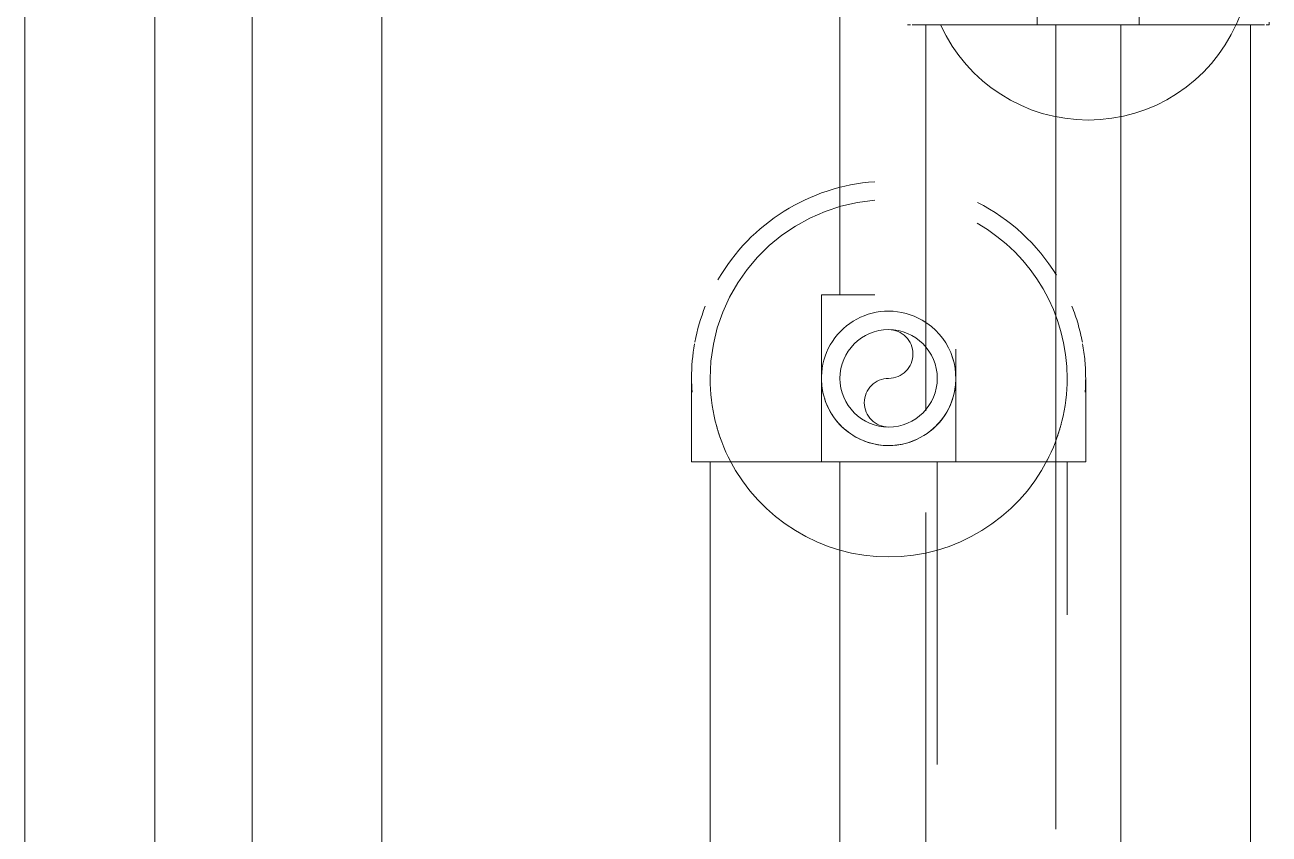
# Model space of a CAD drawing. Header units: metres. Extents: x 32 to 132, y -29 to 44.
# Drawn here: x 121.4837 to 121.7271, y -8.8228 to -8.6646 of the extents above; entities that cross this region are included whole.
import ezdxf

# ---------------------------------------------------------------- set-up
doc = ezdxf.new("R2010")
doc.units = ezdxf.units.M
doc.header["$LTSCALE"] = 100
doc.linetypes.add('HIDDEN JT', pattern=[0.0016, 0.001, -0.0006000000000000001])
doc.layers.add('A-DETL', color=7, linetype='Continuous', lineweight=9, true_color=0x00a600)
doc.layers.add('P-PIPE', color=7, linetype='Continuous', lineweight=18)

# ---------------------------------------------------------------- blocks, each defined once
blk = doc.blocks.new('Elbow - Welded - REFRIGERACION-V73-NIVEL 04')
at = {"layer": 'A-DETL', "color": 11, "linetype": 'HIDDEN JT', "true_color": 0xff8080, "flags": 128}
for points in [[(76.45332799642331, -8.513014826991057), (76.45319281721733, -8.513014826991057), (76.45303742550608, -8.513014826991057), (76.45286206988315, -8.513014826991057), (76.45266703088015, -8.513014826991057)], [(76.45281135419462, -8.532957795741057), (76.45299205148496, -8.532957795741057), (76.45315285745237, -8.532957795741057), (76.4532935148416, -8.532957795741057)]]:
    blk.add_lwpolyline(points, dxfattribs=at)
at = {"layer": 'P-PIPE', "color": 11, "true_color": 0xff8080, "flags": 128}
for points in [[(76.45370480128906, -8.513014826991057), (76.45369428550379, -8.513014826991057), (76.45366275497095, -8.513014826991057), (76.45361026013269, -8.513014826991057), (76.45353688496954, -8.513014826991057), (76.45344274686612, -8.513014826991057), (76.45332799642331, -8.513014826991057), (76.45319281721733, -8.513014826991057), (76.45303742550608, -8.513014826991057), (76.45286206988315, -8.513014826991057), (76.45266703088015, -8.513014826991057), (76.45245262051785, -8.513014826991057), (76.4522191818071, -8.513014826991057), (76.45196708820002, -8.513014826991057), (76.45169674299265, -8.513014826991057), (76.4514085786796, -8.513014826991057), (76.45110305626234, -8.513014826991057), (76.45078066451156, -8.513014826991057), (76.45044191918525, -8.513014826991057), (76.4500873622037, -8.513014826991057), (76.44971756078245, -8.513014826991057), (76.44933310652488, -8.513014826991057), (76.44893461447579, -8.513014826991057), (76.44852272213744, -8.513014826991057), (76.44809808844973, -8.513014826991057), (76.44766139273594, -8.513014826991057), (76.44721333361609, -8.513014826991057), (76.44675462788918, -8.513014826991057), (76.44628600938651, -8.513014826991057), (76.44580822779773, -8.513014826991057), (76.44532204747145, -8.513014826991057), (76.4448282461925, -8.513014826991057), (76.44432761393757, -8.513014826991057), (76.44382095161147, -8.513014826991057), (76.44330906976585, -8.513014826991057), (76.44279278730247, -8.513014826991057), (76.44227293016311, -8.513014826991057), (76.44175033000833, -8.513014826991057), (76.44122582288689, -8.513014826991057), (76.44070024789828, -8.513014826991057), (76.44055831691406, -8.513014826991057)], [(76.44055831691406, -8.532957795741057), (76.44108403607112, -8.532957795741057), (76.44160891418966, -8.532957795741057), (76.44213211157668, -8.532957795741057), (76.44265279122797, -8.532957795741057), (76.44317012016715, -8.532957795741057), (76.4436832707783, -8.532957795741057), (76.44419142212985, -8.532957795741057), (76.44469376128811, -8.532957795741057), (76.44518948461753, -8.532957795741057), (76.44567779906657, -8.532957795741057), (76.44615792343625, -8.532957795741057), (76.44662908963002, -8.532957795741057), (76.44709054388248, -8.532957795741057), (76.44754154796524, -8.532957795741057), (76.44798138036802, -8.532957795741057), (76.44840933745276, -8.532957795741057), (76.44882473457943, -8.532957795741057), (76.44922690720125, -8.532957795741057), (76.44961521192782, -8.532957795741057), (76.4499890275544, -8.532957795741057), (76.4503477560557, -8.532957795741057), (76.45069082354271, -8.532957795741057), (76.4510176811806, -8.532957795741057), (76.45132780606687, -8.532957795741057), (76.45162070206786, -8.532957795741057), (76.45189590061246, -8.532957795741057), (76.45215296144168, -8.532957795741057), (76.45239147331307, -8.532957795741057), (76.45261105465849, -8.532957795741057), (76.45281135419462, -8.532957795741057), (76.45299205148496, -8.532957795741057), (76.45315285745237, -8.532957795741057), (76.4532935148416, -8.532957795741057), (76.45341379863085, -8.532957795741057), (76.45351351639171, -8.532957795741057), (76.45359250859703, -8.532957795741057), (76.45365064887613, -8.532957795741057), (76.453687844217, -8.532957795741057), (76.45370403511498, -8.532957795741057)]]:
    blk.add_lwpolyline(points, dxfattribs=at)
at = {"layer": 'P-PIPE', "color": 11, "true_color": 0xff8080}
for radius, start, end in [(0.009971484375002133, 0, 104.9999999999746), (0.009971484375000728, 255.000000000024, 0)]:
    blk.add_arc((76.45370480128898, -8.522986311366056), radius, start, end, dxfattribs=at)
blk = doc.blocks.new('Elbow - Welded - REFRIGERACION-V87-NIVEL 04')
at = {"layer": 'A-DETL', "color": 1, "linetype": 'HIDDEN JT', "true_color": 0xff0000}
for p, q in [((76.40320322401763, -8.71736373544345), (76.4014983134245, -8.71736373544345)), ((76.41194321080609, -8.71736373544345), (76.40325960836029, -8.71736373544345))]:
    blk.add_line(p, q, dxfattribs=at)
at = {"layer": 'A-DETL', "color": 1, "linetype": 'HIDDEN JT', "true_color": 0xff0000, "flags": 128}
for points in [[(76.4014983134246, -8.73330514763402), (76.4014983134246, -8.73321741302285), (76.4014983134246, -8.733049586763352), (76.4014983134246, -8.732856666487882), (76.4014983134246, -8.732638960827725), (76.4014983134246, -8.732396818065489), (76.4014983134246, -8.732130625577954), (76.4014983134246, -8.731840809216301), (76.4014983134246, -8.731527832624893), (76.4014983134246, -8.731192196499501), (76.4014983134246, -8.730834437786333), (76.4014983134246, -8.73045512882302), (76.4014983134246, -8.73005487642297), (76.4014983134246, -8.729634320904662), (76.4014983134246, -8.7291941350672), (76.4014983134246, -8.728735023114023), (76.4014983134246, -8.728257719526319), (76.4014983134246, -8.727762987888003), (76.4014983134246, -8.727251619664171), (76.4014983134246, -8.726724432934885), (76.4014983134246, -8.726182271086458), (76.4014983134246, -8.725626001462187), (76.4014983134246, -8.725056513974806), (76.4014983134246, -8.724474719682819), (76.4014983134246, -8.723881549332976), (76.4014983134246, -8.723277951871301), (76.4014983134246, -8.72266489292498), (76.4014983134246, -8.72204335325754), (76.4014983134246, -8.721414327199861), (76.4014983134246, -8.720778821059449), (76.4014983134246, -8.720137851510565), (76.4014983134246, -8.719492443967754), (76.4014983134246, -8.718843630945406), (76.4014983134246, -8.718192450405944), (76.4014983134246, -8.71753994409933), (76.4014983134246, -8.717363735443456)], [(76.4277912821746, -8.727972030464349), (76.4277912821746, -8.728125872064156), (76.4277912821746, -8.728607956045433), (76.4277912821746, -8.729072051672379), (76.4277912821746, -8.729517416491014), (76.4277912821746, -8.729943338012605), (76.4277912821746, -8.73034913485361), (76.4277912821746, -8.730734157825609), (76.4277912821746, -8.731097790974012), (76.4277912821746, -8.731439452563336), (76.4277912821746, -8.73175859600793), (76.4277912821746, -8.73205471074637), (76.4277912821746, -8.732327323058229), (76.4277912821746, -8.732575996821957), (76.4277912821746, -8.7328003342126), (76.4277912821746, -8.732999976338164), (76.4277912821746, -8.73317460381386), (76.4277912821746, -8.733323937272969), (76.4277912821746, -8.733447737813806), (76.4277912821746, -8.733545807381923), (76.4277912821746, -8.733617989086937), (76.4277912821746, -8.73366416745351), (76.4277912821746, -8.7336842686061)], [(76.40183730694866, -8.736640203457613), (76.40178931608281, -8.736435972670234), (76.40168959832195, -8.735919690206858), (76.40161060611663, -8.735399833067513), (76.40155246583753, -8.734877232912732), (76.40151527049666, -8.734352725791277), (76.4015088908633, -8.734145635626497)], [(76.4277912821746, -8.733685219818451), (76.4277807663893, -8.734210938975506), (76.42774923585647, -8.734735817094048), (76.42769674101821, -8.735259014481073), (76.42762336585507, -8.735779694132365), (76.42752922775165, -8.736297023071536), (76.42741447730883, -8.73681017368268), (76.42727929810286, -8.73731832503424), (76.42712390639161, -8.737820664192494), (76.42694855076869, -8.738316387521921), (76.42675351176567, -8.738804701970956), (76.42653910140336, -8.739284826340633), (76.42630566269261, -8.739755992534404), (76.42605356908555, -8.740217446786861), (76.42578322387817, -8.740668450869633), (76.42549505956514, -8.741108283272405), (76.42518953714787, -8.741536240357146), (76.42486714539707, -8.74195163748382), (76.42452840007078, -8.742353810105643), (76.42417384308924, -8.742742114832202), (76.42380404166799, -8.743115930458778), (76.42341958741041, -8.743474658960103), (76.4230210953613, -8.743817726447103), (76.42260920302296, -8.744144584084987), (76.42218456933524, -8.744454708971253), (76.42174787362147, -8.744747604972247), (76.42129981450162, -8.745022803516843), (76.42084110877471, -8.745279864346081), (76.42037249027204, -8.745518376217452), (76.41989470868326, -8.745737957562874), (76.41940852835698, -8.745938257099013), (76.41891472707803, -8.746118954389345), (76.41841409482309, -8.746279760356757), (76.417907432497, -8.746420417745984), (76.41739555065139, -8.746540701535237), (76.416879268188, -8.74664041929609), (76.41635941104865, -8.746719411501415), (76.41583681089388, -8.746777551780532), (76.41531230377242, -8.746814747121382), (76.41478672878381, -8.74683093801937), (76.4146447977996, -8.746831704193456)], [(76.4146447977996, -8.746831704193456), (76.41411907864254, -8.746821188408175), (76.413594200524, -8.746789657875334), (76.41307100313698, -8.746737163037073), (76.41255032348569, -8.746663787873928), (76.41203299454651, -8.746569649770505), (76.41151984393537, -8.746454899327695), (76.4110116925838, -8.746319720121718), (76.41050935342555, -8.74616432841047), (76.41001363009613, -8.745988972787544), (76.4095253156471, -8.745793933784539), (76.40904519127741, -8.745579523422233), (76.40857402508364, -8.745346084711478), (76.40811257083118, -8.745093991104413), (76.40766156674842, -8.744823645897037), (76.40722173434564, -8.744535481583995), (76.40679377726092, -8.74422995916673), (76.40637838013423, -8.74390756741594), (76.4059762075124, -8.743568822089642), (76.40558790278584, -8.743214265108099), (76.40521408715928, -8.742844463686838), (76.40485535865795, -8.742460009429266), (76.40451229117095, -8.742061517380176), (76.40418543353306, -8.741649625041827), (76.40387530864679, -8.741224991354109), (76.4035824126458, -8.74078829564033), (76.4033072141012, -8.740340236520474), (76.40305015327198, -8.739881530793559), (76.40281164140059, -8.739412912290893), (76.40259206005517, -8.73893513070211), (76.40239176051904, -8.738448950375844), (76.4022110632287, -8.73795514909689), (76.40207021115864, -8.73751663869466)]]:
    blk.add_lwpolyline(points, dxfattribs=at)
at = {"layer": 'A-DETL', "color": 1, "linetype": 'HIDDEN JT', "true_color": 0xff0000}
for radius, start, end in [(0.01314648437499955, 269.9999999999996, 22.45257549657601), (0.01314648437499982, 203.422914039239, 269.9999999999996)]:
    blk.add_arc((76.4146447977995, -8.733685219818451), radius, start, end, dxfattribs=at)
blk = doc.blocks.new('Elbow - Welded - REFRIGERACION-V55-NIVEL 04')
at = {"layer": 'A-DETL', "color": 1, "linetype": 'HIDDEN JT', "true_color": 0xff0000, "flags": 128}
for points in [[(76.40149831342458, -8.734065292002882), (76.40149831342458, -8.734153026614097), (76.40149831342458, -8.734320852873585), (76.40149831342458, -8.734513773149056)], [(76.42779128217458, -8.734570105424346), (76.42779128217458, -8.734370463298774), (76.42779128217458, -8.734195835823078), (76.42779128217458, -8.734046502363968), (76.42779128217458, -8.733922701823131), (76.42779128217458, -8.733824632255006), (76.42779128217458, -8.733752450550009), (76.42779128217458, -8.733706272183435), (76.42779128217458, -8.733686171030847)]]:
    blk.add_lwpolyline(points, dxfattribs=at)
at = {"layer": 'A-DETL', "color": 1, "linetype": 'HIDDEN JT', "true_color": 0xff0000}
blk.add_arc((76.4146447977995, -8.733685219818483), 0.01314648437498451, 345.0000000000021, 60.00000000002611, dxfattribs=at)
at = {"layer": 'P-PIPE', "color": 1, "true_color": 0xff0000, "flags": 128}
for points in [[(76.40149831342458, -8.733685219818486), (76.40149831342458, -8.73369827526512), (76.40149831342458, -8.733737420719093), (76.40149831342458, -8.733802593556028), (76.40149831342458, -8.733893689513291), (76.40149831342458, -8.734010562856787), (76.40149831342458, -8.734153026614097), (76.40149831342458, -8.734320852873585), (76.40149831342458, -8.734513773149056), (76.40149831342458, -8.734731478809222), (76.40149831342458, -8.73497362157144), (76.40149831342458, -8.735239814058984), (76.40149831342458, -8.735529630420645), (76.40149831342458, -8.735842607012053), (76.40149831342458, -8.736178243137443), (76.40149831342458, -8.736536001850611), (76.40149831342458, -8.736915310813925), (76.40149831342458, -8.737315563213967), (76.40149831342458, -8.737736118732276), (76.40149831342458, -8.738176304569738), (76.40149831342458, -8.738635416522914), (76.40149831342458, -8.739112720110628), (76.40149831342458, -8.739607451748935), (76.40149831342458, -8.740118819972773), (76.40149831342458, -8.740646006702052), (76.40149831342458, -8.74118816855048), (76.40149831342458, -8.74174443817475), (76.40149831342458, -8.742313925662122), (76.40149831342458, -8.742895719954118), (76.40149831342458, -8.743488890303961), (76.40149831342458, -8.744092487765636), (76.40149831342458, -8.744705546711964), (76.40149831342458, -8.745327086379406), (76.40149831342458, -8.745956112437085), (76.40149831342458, -8.746591618577488), (76.40149831342458, -8.747232588126373), (76.40149831342458, -8.747877995669183), (76.40149831342458, -8.74852680869154), (76.40149831342458, -8.749177989230994), (76.40149831342458, -8.749830495537614), (76.40149831342458, -8.75000670419349)], [(76.42779128217458, -8.75000670419349), (76.42779128217458, -8.749354018900393), (76.42779128217458, -8.748702377764532), (76.42779128217458, -8.748052823272724), (76.42779128217458, -8.747406394573579), (76.42779128217458, -8.746764125815128), (76.42779128217458, -8.746127044490363), (76.42779128217458, -8.745496169793505), (76.42779128217458, -8.744872510989493), (76.42779128217458, -8.74425706579937), (76.42779128217458, -8.74365081880416), (76.42779128217458, -8.743054739869716), (76.42779128217458, -8.74246978259518), (76.42779128217458, -8.741896882787417), (76.42779128217458, -8.7413369569639), (76.42779128217458, -8.7407909008865), (76.42779128217458, -8.740259588128472), (76.42779128217458, -8.739743868676864), (76.42779128217458, -8.73924456757279), (76.42779128217458, -8.738762483591511), (76.42779128217458, -8.738298387964559), (76.42779128217458, -8.737853023145933), (76.42779128217458, -8.73742710162433), (76.42779128217458, -8.737021304783337), (76.42779128217458, -8.736636281811329), (76.42779128217458, -8.736272648662926), (76.42779128217458, -8.735930987073601), (76.42779128217458, -8.735611843628998), (76.42779128217458, -8.735315728890567), (76.42779128217458, -8.735043116578717), (76.42779128217458, -8.734794442814989), (76.42779128217458, -8.734570105424346), (76.42779128217458, -8.734370463298774)]]:
    blk.add_lwpolyline(points, dxfattribs=at)
at = {"layer": 'P-PIPE', "color": 1, "true_color": 0xff0000}
for radius, start, end in [(0.01314648437500988, 90, 203.2060848624603), (0.01314648437498533, 60.00000000003009, 90)]:
    blk.add_arc((76.4146447977995, -8.733685219818483), radius, start, end, dxfattribs=at)

msp = doc.modelspace()

# ---------------------------------------------------------------- linework, layer by layer
at = {"layer": 'A-DETL', "color": 1, "linetype": 'HIDDEN JT', "true_color": 0xff0000}
for p, q in [((121.6431287777862, -8.696555522962411), (121.6431287777862, -8.717363736177429)), ((121.6431287777861, -8.71736373617742), (121.6499537149346, -8.71736373617742)), ((121.6621787777862, -9.009240102815841), (121.6621787777862, -8.750006704927435)), ((121.6875787777861, -8.750006704927431), (121.6784765118065, -8.750006704927431)), ((121.6784792048707, -8.750006704927454), (121.6912002621611, -8.750006704927454)), ((121.6875787777862, -8.979923197724748), (121.6875787777862, -8.750006704927435)), ((121.6903241741327, -8.750006704927454), (121.6912002621611, -8.750006704927454))]:
    msp.add_line(p, q, dxfattribs=at)
at = {"layer": 'A-DETL', "color": 11, "linetype": 'HIDDEN JT', "true_color": 0xff8080}
for p, q in [((121.6599637812757, -8.720125648150612), (121.6599637812757, -8.740069509886757)), ((121.6853637812757, -8.72187421559525), (121.6853637812757, -8.989837646338337)), ((121.6599637812757, -8.759943899968112), (121.6599637812757, -8.989837646337767))]:
    msp.add_line(p, q, dxfattribs=at)
at = {"layer": 'A-DETL', "color": 1, "linetype": 'HIDDEN JT', "true_color": 0xff0000, "flags": 128}
for points in [[(121.6141072934112, -8.73415302734805), (121.6141072934112, -8.734320853607539), (121.6141072934112, -8.734513773883009)], [(121.6912002621612, -8.7345701061583), (121.6912002621612, -8.734370464032727), (121.6912002621612, -8.734195836557031), (121.6912002621612, -8.73404650309793), (121.6912002621612, -8.733922702557084), (121.6912002621612, -8.73382463298896), (121.6912002621612, -8.733752451283953), (121.6912002621612, -8.733706272917388), (121.6912002621612, -8.733686171764791)], [(121.6912002621612, -8.750006704927443), (121.6912002621612, -8.749354019634355), (121.6912002621612, -8.748702378498495), (121.6912002621612, -8.748052824006686), (121.6912002621612, -8.747406395307541), (121.6912002621612, -8.74676412654909)]]:
    msp.add_lwpolyline(points, dxfattribs=at)
at = {"layer": 'A-DETL', "color": 11, "linetype": 'HIDDEN JT', "true_color": 0xff8080}
for radius, start, end in [(0.03175000000000685, 335.5397084901588, 359.9999999999548), (0.03174999999998818, 204.6552060848786, 270), (0.03175000000001005, 270, 335.9501647029987)]:
    msp.add_arc((121.6917137812756, -8.65141375835211), radius, start, end, dxfattribs=at)
at = {"layer": 'A-DETL', "color": 1, "linetype": 'HIDDEN JT', "true_color": 0xff0000}
for centre, radius, start, end in [((121.6526537777861, -8.73368522055242), 0.03492500000001503, 94.4638575842003, 180.0000000000405), ((121.6526537777861, -8.733685220552436), 0.03854648437499533, 31.55710652858886, 63.16764555650202), ((121.6526537777861, -8.73368522055242), 0.03492499999999588, 359.9999999999677, 60.27156371425111), ((121.6526537777861, -8.733685220552436), 0.03854648437499848, 10.55110793530002, 21.47178912849535), ((121.6526537777861, -8.733685220552445), 0.009524999999996453, 0, 180), ((121.6526537777861, -8.728922720552445), 0.004762499999998226, 270, 90), ((121.6526537777861, -8.733685220552436), 0.03854648437499641, 0, 10.1176208336729), ((121.6526537777861, -8.73368522055242), 0.03492500000001703, 180.0000000000319, 207.8610907139785), ((121.6526537777861, -8.733685220552445), 0.009525000000010664, 180, 0), ((121.6526537777861, -8.738447720552445), 0.004762500000012437, 90, 270), ((121.6526537777861, -8.73368522055242), 0.03492499999999236, 332.1389092860214, 359.9999999999589), ((121.6526537777861, -8.733685220552436), 0.03854648437499009, 356.0173572021909, 0), ((121.6526537777861, -8.73368522055242), 0.03492500000000589, 194.9999999999986, 199.2845446406984), ((121.6526537777861, -8.73368522055242), 0.03492499999999736, 340.7497193795137, 345.0000000000002), ((121.6526537777861, -8.73368522055242), 0.03492500000001542, 207.0346366928927, 270), ((121.6526537777861, -8.73368522055242), 0.03492499999999322, 270, 332.9653633073106)]:
    msp.add_arc(centre, radius, start, end, dxfattribs=at)
at = {"layer": 'P-PIPE', "color": 11, "true_color": 0xff8080}
for p, q in [((121.4836943244272, -8.619366181202764), (121.4836943244272, -13.61088614956763)), ((121.5090943244272, -8.619366181202764), (121.5090943244272, -13.62948966519263)), ((121.5281443244272, -13.62948966519263), (121.5281443244272, -8.619366181202764)), ((121.5535443244272, -13.62948966519263), (121.5535443244272, -8.619366181202764)), ((121.6563422969006, -8.664560242727022), (121.6569484925048, -8.664560242727024)), ((121.6572291338631, -8.664560242727026), (121.7261984286881, -8.664560242727259)), ((121.6599637812757, -8.664560242727129), (121.6599637812757, -8.720076038775616)), ((121.6853637812757, -8.664560242727129), (121.6853637812757, -8.721824606220252)), ((121.6980637812757, -8.989837646338485), (121.6980637812757, -8.664560242727276)), ((121.7234637812757, -8.97123413070652), (121.7234637812757, -8.664560242727848)), ((121.7264790700464, -8.664560242727259), (121.7270852656506, -8.664560242727262))]:
    msp.add_line(p, q, dxfattribs=at)
at = {"layer": 'P-PIPE', "color": 1, "true_color": 0xff0000}
for p, q in [((121.6431287777862, -8.650690662747287), (121.6431287777862, -8.696505913587414)), ((121.6141072934111, -8.750006704927454), (121.6784422756612, -8.750006704927454)), ((121.6177287777862, -8.750006704927435), (121.6177287777862, -9.067801539874425)), ((121.6431287777862, -8.750006704927435), (121.6431287777862, -9.067801539874425))]:
    msp.add_line(p, q, dxfattribs=at)
at = {"layer": 'P-PIPE', "color": 11, "true_color": 0xff8080, "flags": 128}
msp.add_lwpolyline([(121.7270852656507, -8.664560242727259), (121.7270852656507, -8.664034523570205)], dxfattribs=at)
at = {"layer": 'P-PIPE', "color": 1, "true_color": 0xff0000, "flags": 128}
for points in [[(121.6141072934112, -8.73368522055244), (121.6141072934112, -8.733698275999073), (121.6141072934112, -8.733737421453055), (121.6141072934112, -8.733802594289982), (121.6141072934112, -8.733893690247244), (121.6141072934112, -8.73401056359074), (121.6141072934112, -8.73415302734805), (121.6141072934112, -8.734320853607539), (121.6141072934112, -8.734513773883009), (121.6141072934112, -8.734731479543175), (121.6141072934112, -8.734973622305393), (121.6141072934112, -8.735239814792937), (121.6141072934112, -8.735529631154598), (121.6141072934112, -8.735842607746006), (121.6141072934112, -8.736178243871398), (121.6141072934112, -8.736536002584565), (121.6141072934112, -8.736915311547879), (121.6141072934112, -8.73731556394792), (121.6141072934112, -8.737736119466229), (121.6141072934112, -8.738176305303691), (121.6141072934112, -8.738635417256877), (121.6141072934112, -8.739112720844581), (121.6141072934112, -8.739607452482888), (121.6141072934112, -8.740118820706728), (121.6141072934112, -8.740646007436014), (121.6141072934112, -8.741188169284442), (121.6141072934112, -8.741744438908713), (121.6141072934112, -8.742313926396085), (121.6141072934112, -8.74289572068808), (121.6141072934112, -8.743488891037924), (121.6141072934112, -8.744092488499598), (121.6141072934112, -8.744705547445918), (121.6141072934112, -8.745327087113369), (121.6141072934112, -8.745956113171047), (121.6141072934112, -8.74659161931145), (121.6141072934112, -8.747232588860335), (121.6141072934112, -8.747877996403146), (121.6141072934112, -8.748526809425503), (121.6141072934112, -8.749177989964956), (121.6141072934112, -8.749830496271576), (121.6141072934112, -8.750006704927443)], [(121.6912002621612, -8.74676412654909), (121.6912002621612, -8.746127045224316), (121.6912002621612, -8.745496170527467), (121.6912002621612, -8.744872511723447), (121.6912002621612, -8.744257066533333), (121.6912002621612, -8.743650819538122), (121.6912002621612, -8.743054740603679), (121.6912002621612, -8.742469783329142), (121.6912002621612, -8.74189688352137), (121.6912002621612, -8.741336957697863), (121.6912002621612, -8.740790901620462), (121.6912002621612, -8.740259588862425), (121.6912002621612, -8.739743869410818), (121.6912002621612, -8.739244568306743), (121.6912002621612, -8.738762484325466), (121.6912002621612, -8.738298388698512), (121.6912002621612, -8.737853023879886), (121.6912002621612, -8.737427102358286), (121.6912002621612, -8.73702130551729), (121.6912002621612, -8.736636282545282), (121.6912002621612, -8.736272649396879), (121.6912002621612, -8.735930987807555), (121.6912002621612, -8.735611844362952), (121.6912002621612, -8.73531572962452), (121.6912002621612, -8.73504311731267), (121.6912002621612, -8.734794443548942), (121.6912002621612, -8.7345701061583), (121.6912002621612, -8.734370464032727), (121.6912002621612, -8.734195836557031), (121.6912002621612, -8.73404650309793), (121.6912002621612, -8.733922702557084), (121.6912002621612, -8.73382463298896), (121.6912002621612, -8.733752451283953), (121.6912002621612, -8.733706272917388), (121.6912002621612, -8.733686171764791)]]:
    msp.add_lwpolyline(points, dxfattribs=at)
at = {"layer": 'P-PIPE', "color": 1, "true_color": 0xff0000}
for radius, start, end in [(0.03854648437500477, 94.04447328092199, 150.0000000000043), (0.03854648437500025, 158.5282108713572, 169.4488920645241), (0.0385464843750043, 169.8823791662127, 180), (0.03854648437500015, 180, 183.98260324941)]:
    msp.add_arc((121.6526537777861, -8.733685220552436), radius, start, end, dxfattribs=at)

# ---------------------------------------------------------------- block references
at = {"layer": 'A-DETL', "color": 11, "linetype": 'HIDDEN JT', "true_color": 0xff8080, "rotation": 89.99999999980608}
msp.add_blockref('Elbow - Welded - REFRIGERACION-V73-NIVEL 04', (113.1687274696508, -85.10511855961227), dxfattribs=at)
at = {"layer": 'A-DETL', "color": 1, "linetype": 'HIDDEN JT', "true_color": 0xff0000}
for name in ['Elbow - Welded - REFRIGERACION-V87-NIVEL 04', 'Elbow - Welded - REFRIGERACION-V55-NIVEL 04']:
    msp.add_blockref(name, (45.23800897998662, -7.339622243307531e-10), dxfattribs=at)

doc.saveas('drawing.dxf')
